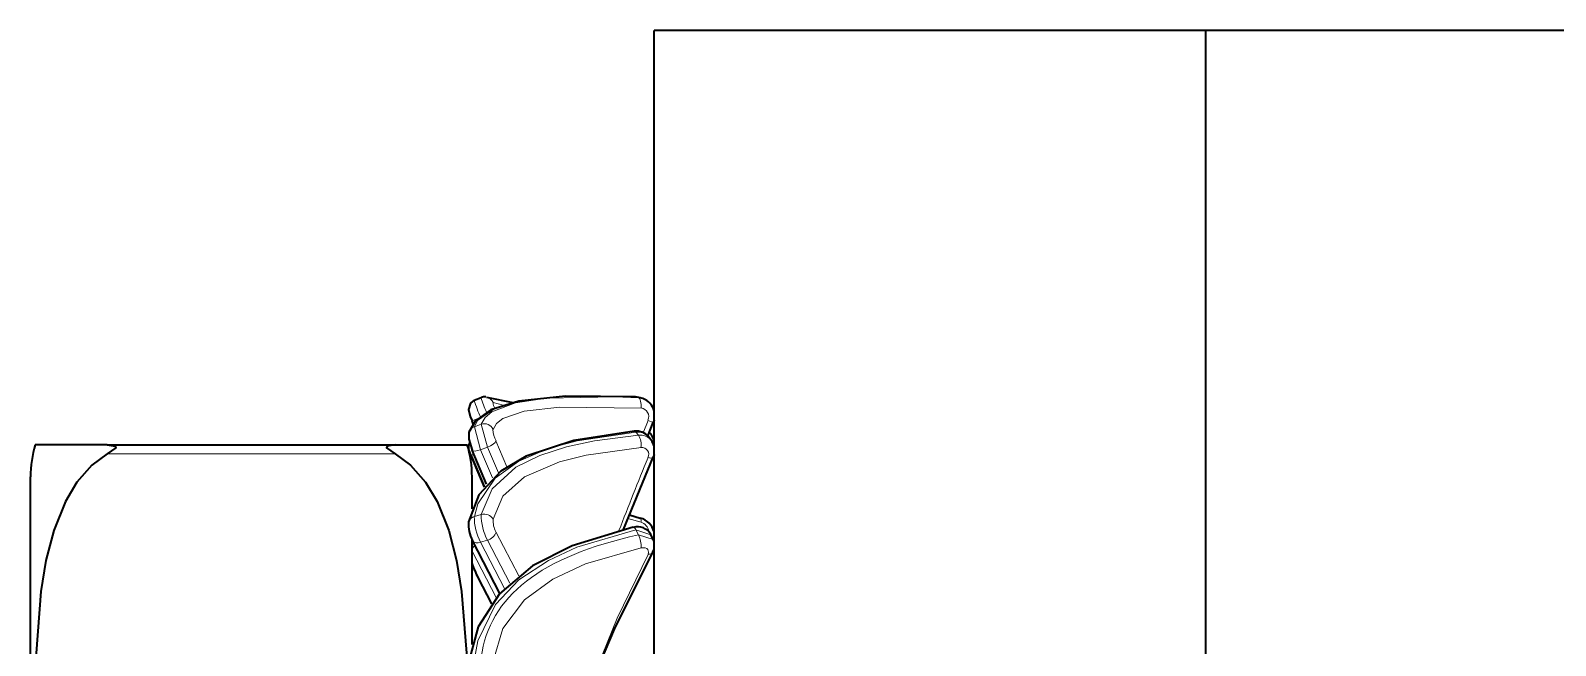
# Model space of a CAD drawing. Extents: x 315 to 857, y 212 to 651.
# Drawn here: x 541.19 to 549.48, y 361.5 to 364.84 of the extents above; entities that cross this region are included whole.
import ezdxf

# ---------------------------------------------------------------- set-up
doc = ezdxf.new("R2010")
doc.units = 0

msp = doc.modelspace()

# ---------------------------------------------------------------- linework, layer by layer
at = {"color": 7, "lineweight": 35, "ltscale": 0.075}
for p, q in [((547.5804, 364.8392), (544.5804, 364.8392)), ((550.5804, 364.8392), (547.5804, 364.8392))]:
    msp.add_line(p, q, dxfattribs=at)
at = {"color": 7, "lineweight": 35, "ltscale": 0.051669}
msp.add_line((544.5804, 362.7725), (544.5804, 364.8392), dxfattribs=at)
at = {"color": 7, "lineweight": 35, "ltscale": 0.125}
for p, q in [((544.5804, 359.8392), (544.5804, 364.8392)), ((547.5804, 359.8392), (547.5804, 364.8392)), ((547.5804, 359.8392), (547.5804, 364.8392))]:
    msp.add_line(p, q, dxfattribs=at)
at = {"color": 7, "lineweight": 35, "ltscale": 0.00365}
msp.add_line((543.6696, 362.848), (543.8124, 362.818), dxfattribs=at)
at = {"color": 7, "lineweight": 35, "ltscale": 0.000674667}
msp.add_line((544.5062, 362.8442), (544.4797, 362.8494), dxfattribs=at)
at = {"color": 7, "lineweight": 13, "ltscale": 0.000369635}
msp.add_line((544.4956, 362.8442), (544.4816, 362.849), dxfattribs=at)
at = {"color": 7, "lineweight": 13, "ltscale": 0.000624989}
msp.add_line((544.5062, 362.8442), (544.4816, 362.849), dxfattribs=at)
at = {"color": 7, "lineweight": 35, "ltscale": 0.001005}
msp.add_line((543.6031, 362.8309), (543.6405, 362.8456), dxfattribs=at)
at = {"color": 7, "lineweight": 13, "ltscale": 0.001429}
msp.add_line((543.7053, 362.8175), (543.7608, 362.804), dxfattribs=at)
at = {"color": 7, "lineweight": 13, "ltscale": 0.000619}
msp.add_line((544.4956, 362.8442), (544.5199, 362.8394), dxfattribs=at)
at = {"color": 7, "lineweight": 35, "ltscale": 0.000396203}
msp.add_line((544.5199, 362.8394), (544.5049, 362.8446), dxfattribs=at)
at = {"color": 7, "lineweight": 13, "ltscale": 0.000859396}
msp.add_line((543.6225, 362.731), (543.5906, 362.7182), dxfattribs=at)
at = {"color": 7, "lineweight": 35, "ltscale": 0.000422617}
msp.add_line((543.5968, 362.7025), (543.5906, 362.7182), dxfattribs=at)
at = {"color": 7, "lineweight": 13, "ltscale": 0.00099993}
msp.add_line((543.6033, 362.6865), (543.6408, 362.7005), dxfattribs=at)
at = {"color": 7, "lineweight": 13, "ltscale": 0.003224}
msp.add_line((543.637, 362.562), (543.6033, 362.6865), dxfattribs=at)
at = {"color": 7, "lineweight": 13, "ltscale": 0.003228}
msp.add_line((543.6408, 362.7005), (543.6743, 362.5758), dxfattribs=at)
at = {"color": 7, "lineweight": 13, "ltscale": 0.001806}
msp.add_line((544.5473, 362.7215), (544.5215, 362.654), dxfattribs=at)
at = {"color": 7, "lineweight": 35, "ltscale": 0.002003}
msp.add_line((544.547, 362.6352), (544.5762, 362.7097), dxfattribs=at)
at = {"color": 7, "lineweight": 13, "ltscale": 0.000780349}
msp.add_line((544.5473, 362.7215), (544.5762, 362.7097), dxfattribs=at)
at = {"color": 7, "lineweight": 35, "ltscale": 0.000348179}
msp.add_line((544.5804, 362.723), (544.5762, 362.7097), dxfattribs=at)
at = {"color": 7, "lineweight": 35, "ltscale": 0.002815}
msp.add_line((544.5804, 362.6104), (544.5804, 362.7231), dxfattribs=at)
at = {"color": 7, "lineweight": 13, "ltscale": 0.003803}
for p, q in [((543.7206, 362.6096), (543.7802, 362.4696)), ((543.6743, 362.5758), (543.7338, 362.4358))]:
    msp.add_line(p, q, dxfattribs=at)
at = {"color": 7, "lineweight": 13, "ltscale": 0.000554898}
msp.add_line((544.4956, 362.6404), (544.4816, 362.6577), dxfattribs=at)
at = {"color": 7, "lineweight": 35, "ltscale": 0.000551322}
msp.add_line((544.5649, 362.6129), (544.5513, 362.6302), dxfattribs=at)
at = {"color": 7, "lineweight": 35, "ltscale": 0.009785}
for p, q in [((541.6079, 362.5892), (541.2165, 362.5892)), ((543.1732, 362.5892), (543.5646, 362.5892))]:
    msp.add_line(p, q, dxfattribs=at)
at = {"color": 7, "lineweight": 35, "ltscale": 0.039131}
msp.add_line((541.6079, 362.5892), (543.1732, 362.5892), dxfattribs=at)
at = {"color": 7, "lineweight": 13, "ltscale": 0.039131}
msp.add_line((541.6079, 362.5392), (543.1732, 362.5392), dxfattribs=at)
at = {"color": 7, "lineweight": 35, "ltscale": 0.000627144}
msp.add_line((543.5735, 362.5579), (543.5819, 362.5343), dxfattribs=at)
at = {"color": 7, "lineweight": 13, "ltscale": 0.000491042}
msp.add_line((543.5819, 362.5343), (543.5754, 362.5528), dxfattribs=at)
at = {"color": 7, "lineweight": 35, "ltscale": 0.004773}
msp.add_line((543.5819, 362.5343), (543.6562, 362.3584), dxfattribs=at)
at = {"color": 7, "lineweight": 13, "ltscale": 0.004443}
msp.add_line((543.6602, 362.3633), (543.5906, 362.5268), dxfattribs=at)
at = {"color": 7, "lineweight": 35, "ltscale": 0.005027}
msp.add_line((543.6697, 362.3745), (543.5909, 362.5596), dxfattribs=at)
at = {"color": 7, "lineweight": 13, "ltscale": 0.000993781}
msp.add_line((543.637, 362.562), (543.6743, 362.5758), dxfattribs=at)
at = {"color": 7, "lineweight": 13, "ltscale": 0.004174}
msp.add_line((543.7023, 362.4084), (543.637, 362.562), dxfattribs=at)
at = {"color": 7, "lineweight": 35, "ltscale": 0.010645}
msp.add_line((544.4139, 362.1281), (544.5759, 362.5219), dxfattribs=at)
at = {"color": 7, "lineweight": 35, "ltscale": 0.000359}
msp.add_line((544.5804, 362.5355), (544.5759, 362.5219), dxfattribs=at)
at = {"color": 7, "lineweight": 35, "ltscale": 0.011665}
msp.add_line((544.5804, 362.0689), (544.5804, 362.5355), dxfattribs=at)
at = {"color": 7, "lineweight": 35, "ltscale": 0.030886}
msp.add_line((541.1906, 361.1792), (541.1906, 362.4146), dxfattribs=at)
at = {"color": 7, "lineweight": 35, "ltscale": 0.004345}
msp.add_line((543.5906, 362.2408), (543.5906, 362.4146), dxfattribs=at)
at = {"color": 7, "lineweight": 13, "ltscale": 0.000980496}
msp.add_line((543.6033, 362.1988), (543.6408, 362.2104), dxfattribs=at)
at = {"color": 7, "lineweight": 13, "ltscale": 0.001851}
msp.add_line((544.4385, 362.1891), (544.5093, 362.1674), dxfattribs=at)
at = {"color": 7, "lineweight": 35, "ltscale": 0.001541}
msp.add_line((544.4464, 362.2082), (544.5054, 362.1904), dxfattribs=at)
at = {"color": 7, "lineweight": 13, "ltscale": 0.006709}
msp.add_line((543.7206, 362.1151), (543.8448, 361.8772), dxfattribs=at)
at = {"color": 7, "lineweight": 13, "ltscale": 0.000773163}
msp.add_line((544.4956, 362.0988), (544.4816, 362.1264), dxfattribs=at)
at = {"color": 7, "lineweight": 13, "ltscale": 0.00214}
msp.add_line((544.5631, 362.1002), (544.4816, 362.1264), dxfattribs=at)
at = {"color": 7, "lineweight": 35, "ltscale": 0.000771797}
msp.add_line((544.5761, 362.0739), (544.5624, 362.1016), dxfattribs=at)
at = {"color": 7, "lineweight": 35, "ltscale": 0.014191}
msp.add_line((543.5906, 361.5042), (543.5906, 362.0719), dxfattribs=at)
at = {"color": 7, "lineweight": 35, "ltscale": 0.008072}
msp.add_line((543.7419, 361.7816), (543.5927, 362.0679), dxfattribs=at)
at = {"color": 7, "lineweight": 13, "ltscale": 0.00097345}
msp.add_line((543.637, 362.0589), (543.6743, 362.0701), dxfattribs=at)
at = {"color": 7, "lineweight": 13, "ltscale": 0.007057}
msp.add_line((543.7675, 361.8086), (543.637, 362.0589), dxfattribs=at)
at = {"color": 7, "lineweight": 13, "ltscale": 0.006596}
msp.add_line((543.6743, 362.0701), (543.7963, 361.8362), dxfattribs=at)
at = {"color": 7, "lineweight": 13, "ltscale": 0.002106}
msp.add_line((544.4956, 362.0988), (544.5761, 362.0739), dxfattribs=at)
at = {"color": 7, "lineweight": 35, "ltscale": 0.000415261}
msp.add_line((544.5743, 362.0056), (544.5803, 362.0211), dxfattribs=at)
at = {"color": 7, "lineweight": 35, "ltscale": 0.000279382}
msp.add_line((544.5803, 362.0636), (544.5761, 362.0739), dxfattribs=at)
at = {"color": 7, "lineweight": 35, "ltscale": 0.016846}
msp.add_line((544.5804, 361.3475), (544.5804, 362.0213), dxfattribs=at)
at = {"color": 7, "lineweight": 13, "ltscale": 0.007117}
msp.add_line((543.7223, 361.7589), (543.5906, 362.0112), dxfattribs=at)
at = {"color": 7, "lineweight": 35, "ltscale": 0.004014}
msp.add_line((543.6229, 361.8678), (543.6957, 361.7247), dxfattribs=at)
at = {"color": 7, "lineweight": 35}
for points in [[(544.4797, 362.8494), (544.0986, 362.8523), (543.8457, 362.8251), (543.6933, 362.7782), (543.6099, 362.7188), (543.574, 362.657)], [(543.6031, 362.8309), (543.582, 362.8154), (543.571, 362.7799), (543.581, 362.743), (543.5906, 362.7182)], [(544.4727, 362.6625), (544.1432, 362.6122), (543.8857, 362.5277), (543.7467, 362.4459), (543.6273, 362.3172), (543.5723, 362.1695)], [(543.574, 362.657), (543.5727, 362.6183), (543.5911, 362.5592)], [(541.6079, 362.5392), (541.5248, 362.4783), (541.4429, 362.3853), (541.3801, 362.2806), (541.3165, 362.1225), (541.2745, 361.9593), (541.2471, 361.7916), (541.221, 361.456), (541.2167, 361.2704)], [(541.6079, 362.5892), (541.6512, 362.5819), (541.6545, 362.5728), (541.6079, 362.5392)], [(543.1732, 362.5892), (543.1299, 362.5819), (543.1266, 362.5728), (543.1732, 362.5392)], [(543.1732, 362.5392), (543.2562, 362.4783), (543.3381, 362.3853), (543.4009, 362.2806), (543.4646, 362.1225), (543.5067, 361.9593), (543.534, 361.7916), (543.5601, 361.456), (543.5643, 361.2704)], [(544.4666, 362.1403), (544.1356, 362.0404), (543.92, 361.9305), (543.7396, 361.779), (543.624, 361.6002), (543.572, 361.4068)], [(544.2232, 361.2544), (544.3652, 361.5861), (544.5743, 362.0056)]]:
    msp.add_lwpolyline(points, dxfattribs=at)
at = {"color": 7, "lineweight": 13}
for points in [[(544.4816, 362.849), (544.1624, 362.8542), (544.004, 362.8461), (543.7974, 362.8141), (543.7142, 362.7866), (543.6208, 362.7199), (543.6033, 362.6865)], [(543.6408, 362.7005), (543.662, 362.7368), (543.699, 362.768), (543.8275, 362.8171), (543.9951, 362.8422), (544.3689, 362.8493), (544.4956, 362.8442)], [(543.7053, 362.6716), (543.7244, 362.7041), (543.7577, 362.7314), (543.8741, 362.7721), (544.0687, 362.7939), (544.5093, 362.7884)], [(544.4816, 362.6577), (544.1619, 362.6104), (544.0048, 362.5677), (543.8454, 362.4999), (543.7161, 362.4073), (543.6219, 362.2674), (543.6033, 362.1988)], [(543.6408, 362.2104), (543.6994, 362.349), (543.8291, 362.4663), (543.959, 362.5307), (544.105, 362.5775), (544.2567, 362.61), (544.4956, 362.6404)], [(543.5906, 362.5268), (543.5801, 362.5492), (543.5763, 362.5555), (543.5756, 362.5564), (543.5748, 362.5551), (543.5754, 362.5528)], [(543.7053, 362.184), (543.7581, 362.3097), (543.8755, 362.4143), (544.0668, 362.4966), (544.2119, 362.5329), (544.5093, 362.5739)], [(544.4816, 362.1264), (544.1613, 362.0321), (544.0061, 361.9608), (543.8458, 361.8544), (543.7181, 361.7203), (543.6229, 361.5244), (543.6033, 361.4264)], [(543.7053, 361.4136), (543.7583, 361.5902), (543.8762, 361.7463), (544.0294, 361.8584), (544.2078, 361.9421), (544.5093, 362.0294)], [(544.5093, 362.0294), (544.5319, 362.0296), (544.5406, 362.0259), (544.5472, 362.0198), (544.5508, 362.006), (544.5473, 361.9935)], [(544.5473, 361.9935), (544.3793, 361.6471), (544.2211, 361.2535)]]:
    msp.add_lwpolyline(points, dxfattribs=at)
at = {"color": 7, "lineweight": 35}
for centre, radius, start, end in [((543.6589, 362.7983), 0.0508, 81.5755, 111.31825), ((544.4877, 362.7497), 0.0953, 13.77105, 71.04455), ((543.6235, 362.574), 0.0524, 151.72868, 197.83936), ((544.4825, 362.5743), 0.0887, 39.12989, 96.32845), ((544.479, 362.5847), 0.1045, 13.94243, 43.16292), ((544.4981, 362.5601), 0.0852, 14.92411, 38.31986), ((541.7911, 362.4146), 0.6005, 163.09473, 179.99558), ((542.9901, 362.4146), 0.6005, 0.00441, 16.90527), ((544.4749, 362.0848), 0.1099, 15.94522, 73.90506), ((543.7552, 362.1544), 0.184, 175.29924, 208.02071), ((544.4911, 362.0609), 0.0825, 28.60807, 107.18265), ((544.0951, 362.1107), 0.531, 198.15307, 207.22267)]:
    msp.add_arc(centre, radius, start, end, dxfattribs=at)
at = {"color": 7, "lineweight": 13}
for centre, radius, start, end in [((543.6591, 362.7995), 0.0496, 21.34337, 77.76746), ((544.254, 363.0211), 0.6786, 196.30157, 204.74263), ((544.1178, 362.9761), 0.4953, 195.30064, 205.13501), ((543.785, 362.8272), 0.0809, 186.92704, 209.26837), ((544.5034, 362.7416), 0.0477, 335.3264, 82.75385), ((543.6177, 362.6427), 0.0461, 108.15908, 161.86535), ((543.6573, 362.651), 0.0522, 23.28818, 108.4946), ((543.8519, 362.6784), 0.1476, 182.65652, 207.6445), ((544.4724, 362.6516), 0.011, 33.04951, 87.82868), ((544.4916, 362.5798), 0.0783, 40.24123, 97.34654), ((544.5054, 362.5626), 0.0782, 40.20598, 97.15989), ((544.4026, 362.5879), 0.1073, 352.49814, 29.46706), ((543.6098, 362.5238), 0.0197, 122.95928, 171.05012), ((563.8315, 354.6287), 20.836, 157.74728, 158.9219), ((544.514, 362.5369), 0.0372, 331.87787, 97.1222), ((544.5608, 362.5454), 0.0287, 242.7861, 302.623), ((543.6095, 362.1604), 0.0386, 99.06163, 166.30232), ((543.9168, 362.2023), 0.3143, 180.6363, 207.12791), ((543.9524, 362.2127), 0.3124, 180.43287, 207.14237), ((543.6558, 362.1534), 0.0587, 31.74032, 104.72778), ((543.8412, 362.1794), 0.1365, 178.06871, 208.0908), ((544.4853, 362.1765), 0.025, 339.25298, 34.7094), ((543.6605, 362.1327), 0.0635, 282.34425, 343.66484), ((544.4617, 362.1215), 0.0199, 13.7506, 75.59101), ((544.4938, 362.1115), 0.0578, 6.79068, 74.39278), ((543.6315, 362.0084), 0.0413, 127.24563, 176.10092), ((543.6193, 362.0925), 0.0371, 222.74026, 297.75313), ((544.3704, 362.0375), 0.1394, 356.67018, 26.07288), ((544.0631, 362.0944), 0.4951, 197.34955, 207.24103), ((544.5516, 362.0215), 0.0279, 261.18186, 325.07084)]:
    msp.add_arc(centre, radius, start, end, dxfattribs=at)
for centre, major_axis, ratio, start_param, end_param in [((544.4912, 362.7946), (-0.0025, -0.0499), 0.371282, 1.464947, 3.0384), ((543.6743, 362.5929), (0.046, 0.0196), 0.31759, 4.578117, 6.106444), ((543.637, 362.5792), (0.046, 0.0196), 0.317587, 3.16776, 4.578112), ((719.2327, 284.0318), (175.5463, -77.5677), 0.054559, 3.066673, 3.157789)]:
    msp.add_ellipse(centre, major_axis=major_axis, ratio=ratio, start_param=start_param, end_param=end_param, dxfattribs=at)

doc.saveas('drawing.dxf')
